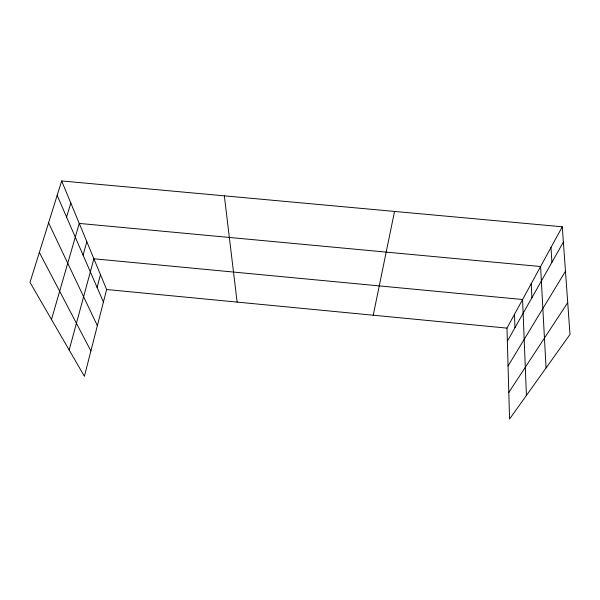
<?xml version="1.0" encoding="UTF-8"?>
<svg xmlns="http://www.w3.org/2000/svg" width="600" height="600" viewBox="0 0 600 600"><rect width="100%" height="100%" fill="white"/><g stroke="black" fill="none" stroke-linecap="round" stroke-linejoin="round"><path stroke-width="0.9" d="M373.237 315.218L394.53 211.425M61.665 180.953L106.62 289.522L84.405 376.32L30 282.39L61.665 180.953L562.283 226.785L570 334.447L509.558 419.048L506.978 328.11L562.283 226.785M97.11 287.46L100.47 274.673M69.172 350.025L93.892 258.788L522.585 299.52L526.418 395.452M83.093 255.142L86.835 241.748M51.48 319.485L79.252 223.425L540.585 266.535L546.06 367.957M66.593 217.11L70.808 203.048M507.353 341.19L563.377 242.062M508.058 365.993L565.47 271.215M508.8 392.452L567.72 302.595M106.62 289.522L506.978 328.11M39.352 252.42L90.892 350.955M48.585 222.862L97.358 325.71M57.165 195.368L103.425 302.017M224.34 195.847L237.12 302.1M550.987 247.478L551.918 262.343M531.255 283.642L531.908 297.735M514.515 314.31L514.965 327.712"/></g></svg>
